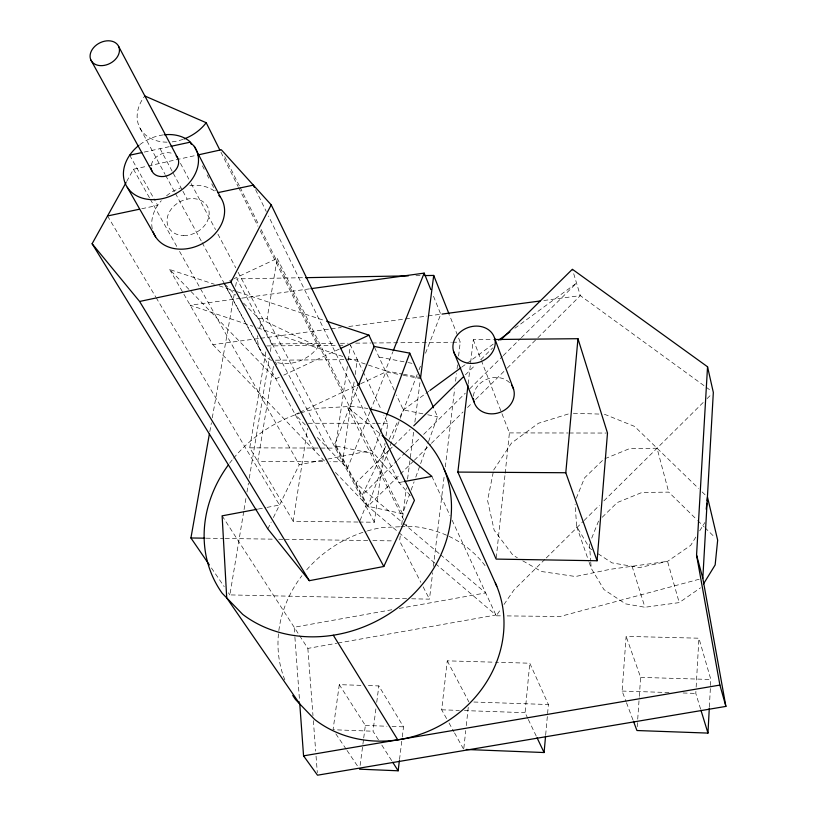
<?xml version="1.0" encoding="UTF-8"?>
<svg xmlns="http://www.w3.org/2000/svg" width="816" height="816" viewBox="0 0 816 816"><rect width="100%" height="100%" fill="white"/><g stroke="black" fill="none" stroke-linecap="round" stroke-linejoin="round"><path stroke-width="0.61" stroke-dasharray="4.08 3.06" d="M709.369 706.911L710.828 679.483L698.914 638.204L626.127 636.368L622.108 691.06L626.035 701.505M700.587 709.033L695.793 693.396L696.079 688.378M696.15 687.123L698.914 638.204M637.204 726.73L637.643 720.406M637.724 719.141L639.224 697.629M639.316 696.364L640.631 677.382L626.127 636.368M545.68 734.849L548.403 704.524L529.778 663.214L495.506 662.225M527.789 718.376L525.076 712.684L529.778 663.214M496.261 557.838L505.033 474.555M505.165 473.29L509.419 432.908L481.522 360.947M463.845 748.129L465.732 730.626M466.273 725.618L468.302 706.86M446.587 718.6L441.691 709.798L447.27 660.848L494.231 662.194M468.149 383.836L473.29 339.721L493.466 339.517M411.672 598.781L429.471 599.158L432.643 572.71M433.388 566.406L444.404 474.443M445.312 466.885L454.665 388.773M455.573 381.215L456.481 373.657M457.082 368.618L457.531 364.844M458.592 356.021L460.244 342.169L449.545 315.241M399.524 759.492L402.135 738.154M402.288 736.899L403.512 726.852L378.848 685.919L366.486 685.532M400.258 535.928L399.616 540.988L420.852 582.379M401.727 524.545L406.429 487.876M407.572 479.023L410.173 458.786M410.326 457.521L413.743 430.97M414.875 422.117L420.24 380.389M378.44 739.775L373.004 731.228L376.084 707.319M376.737 702.28L378.848 685.919M360.131 765.428L362.743 745.436M362.906 744.192L363.559 739.194M363.722 737.939L365.354 725.444L339.283 684.655L361.539 685.369M359.132 522.046L374.35 522.24L384.999 443.323M386.019 435.805L387.712 423.28L383.877 415.232M339.283 684.655L333.061 729.728L373.004 731.228M354.103 382.01L342.567 461.805L329.909 461.744M355.184 374.534L357.347 359.57L274.451 360.193L276.828 364.619M347.341 366.568L335.366 448.127L320.107 448.076M348.259 360.274L350.482 345.168L362.528 370.433M357.867 522.036L293.179 521.251L307.52 428.278M273.421 366.435L257.764 461.387L324.85 461.723M293.179 521.251L249.747 447.841L266.597 347.177M406.582 598.669L229.877 594.905L243.851 510.836M244.066 509.582L245.942 498.29M246.983 492.017L248.441 483.225M249.278 478.207L269.311 357.755M270.351 351.482L271.606 343.954L236.956 278.868L304.235 277.695M374.35 522.24L267.138 318.393L277.236 258.397L234.212 278.582M209.824 431.582L211.385 422.821M212.272 417.812L234.508 292.638M235.62 286.375L236.956 278.868M493.211 472.403L487.56 500.432L494.19 530.278L512.958 555.227L517.334 557.726M335.458 472.433L367.934 506.277L402.594 513.784L409.408 494.843M411.111 490.11L414.089 481.828M415.793 477.095L428.135 442.762M428.563 441.578L437.498 416.711L433.469 407.49M388.477 450.371L367.934 506.277L397.984 531.818M390.221 445.618L399.84 419.444M400.279 418.261L417.2 374.493M402.594 513.784L372.514 453.563L380.052 433.245M380.491 432.041L386.254 416.507M360.101 520.486L366.313 504.594L334.682 444.343L357.959 386.539M419.047 369.77L420.434 366.221M425.513 353.226L440.762 314.242L432.704 294.27M368.444 365.078L385.305 370.739L392.792 351.931M369.903 411.998L347.392 468.557L316.241 436.285M370.372 410.815L385.846 371.933L402.115 375.064M591.733 538.132L598.679 520.72M576.3 498.25L584.572 477.839L603.84 459.143M385.764 446.332L362.151 495.251L396.525 461.234M389.059 439.508L397.841 421.311M400.044 416.762L403.339 409.928L424.861 394.169M267.842 528.911L271.177 522.097M273.401 517.548L299.237 464.753L326.604 459.316M126.674 181.478L133.467 169.249L147.084 166.229M695.844 537.071L690.703 545.363L667.549 561.357L639.611 567.548L612.01 562.877L598.23 553.86M699.689 530.859L704.83 522.566M493.7 469.965L511.52 443.047L538.468 423.249L570.884 413.182M452.125 520.22L496.261 615.794L501.187 608.593M504.002 604.472L513.866 590.07L545.384 558.848M413.498 461.091L367.934 506.277L336.365 446.077L334.682 444.343M414.385 460.204L430.511 444.21M431.419 443.312L463.009 411.988M467.517 407.51L472.025 403.033M475.636 399.452L506.328 369.026M507.226 368.128L537.01 338.589M537.907 337.702L580.329 295.627L572.71 270.422M397.433 460.336L404.665 453.176M405.572 452.278L420.046 437.957M423.657 434.377L465.273 393.2M469.802 388.722L502.36 356.5M503.268 355.603L520.455 338.599M521.363 337.702L576.545 283.101L514.019 328.879M546.281 557.95L583.195 521.373M584.103 520.475L599.413 505.308M603.911 500.851L703.504 402.166M707.074 398.626L711.542 394.199M388.385 450.86L355.766 483.072L402.247 522.362M389.293 449.973L392.914 446.393M393.822 445.495L410.142 429.389M465.416 374.83L475.391 364.987M480.828 359.621L492.609 347.983M602.218 517.262L617.263 502.554L641.998 492.446L668.722 492.119L696.823 519.69M425.881 393.424L428.961 391.17M461.754 367.149L465.854 364.15M466.874 363.406L493.527 343.893M589.132 562.326L591.212 568.283L603.922 589.529L625.515 603.85L644.936 607.257L679.208 602.606L700.526 587.826M229.673 280.704L233.08 279.113M279.235 377.247L275.839 378.838L169.677 269.525L214.353 284.243M283.764 375.125L339.283 349.075M298.646 412.855L295.188 414.477L305.714 425.381M299.798 412.304L356.194 385.846M360.754 383.704L385.846 371.933M605.003 458.674L629.422 448.678L657.043 448.208L668.722 492.119M699.128 579.258L560.133 616.488L505.033 615.886M148.318 165.954L195.34 155.53M144.259 152.072L169.708 146.594M141.78 208.733L157.682 205.367L154.03 198.829M327.848 459.071L371.392 450.422L410.387 495.679M258.315 509.031L265.802 507.623M267.046 507.389L279.521 505.043L156.397 298.095M402.716 481.858L399.075 482.542L268.495 216.026M391.813 609.746L294.178 627.249L294.821 636.052M399.32 608.399L485.693 592.916L441.058 555.176M299.645 635.715L307.856 648.404L336.692 643.283M337.946 643.069L495.904 615.009L435.795 563.938M240.506 298.319L190.189 305.225L252.817 326.257M241.76 298.156L309.692 288.833M169.677 269.525L212.833 344.638L259.427 338.426M260.681 338.263L329.939 329.021M331.204 328.858L341.272 327.512M348.83 326.502L404.236 319.117M405.501 318.944L426.911 316.088M428.165 315.925L440.762 314.242M543.864 300.492L580.329 295.627L705.146 386.468M399.636 526.779L382.255 527.524A116.096 104.264 -31.4 0 0 367.404 530.92M400.88 526.728L410.978 526.289A116.096 104.264 -31.4 0 1 447.851 535.806M415.946 275.737L421.025 275.655M243.586 303.185L258.713 318.495L267.138 318.393M271.606 343.954L335.335 343.342M340.435 343.301L348.085 343.23M355.725 343.159L371.025 343.006M372.3 342.995L451.33 342.251M452.605 342.241L460.244 342.169M266.812 345.933L337.804 345.28M339.068 345.27L342.873 345.239M308.295 423.259L375.105 423.269M376.36 423.269L387.712 423.28M509.419 432.908L568.007 432.99M569.282 433L606.227 433.051M249.747 447.841L318.852 448.066M496.261 615.794L503.778 615.876M206.193 538.193L224.002 538.458M225.277 538.468L273.635 539.172M278.725 539.243L283.815 539.315M285.09 539.335L367.802 540.529M372.892 540.6L393.251 540.896M640.631 677.382L710.828 679.483M573.373 413.263L599.464 414.079M622.108 691.06L669.11 692.549M683.084 692.988L695.793 693.396M473.892 702.025L548.403 704.524M441.691 709.798L459.377 710.41M464.437 710.583L525.076 712.684M365.354 725.444L386.978 726.24M392.068 726.424L403.512 726.852M379.001 357.051L407.062 362.396M408.275 362.62L411.937 363.314M385.305 370.739L402.227 374.003M403.441 374.228L420.362 377.492M403.369 375.309L420.883 378.675M422.861 413.804L403.339 409.928L396.443 394.964M427.737 414.773L437.498 416.711M336.365 446.077L372.514 453.563M219.188 285.835L236.089 291.404M237.303 291.802L325.451 320.841M257.632 327.879L343.148 356.592M347.963 358.204L367.241 364.681M604.432 414.242L634.562 426.401L698.486 488.407M238.109 272.279L263.67 320.566L318.24 346.749A34.517 28.438 -27.2 0 1 276.95 362.488M522.801 560.857L541.406 571.506L575.494 576.514L610.154 569.323L667.549 561.357L679.208 602.606M591.865 549.688L589.744 548.301L576.677 526.585L575.096 504.145M706.166 387.212L711.287 390.935M379.226 433.082L347.055 406.633L403.685 519.67M403.216 523.178L440.079 554.35M398.953 532.634L434.826 563.122M702.097 491.905L707.503 497.148M697.731 520.577L704.065 526.81M704.973 527.697L714.949 537.479M224.91 284.264L235.579 295.076M212.833 344.638L326.635 463.243M211.456 567.997L224.206 586.622M228.46 592.834L229.877 594.905M335.866 733.88L346.351 749.455M347.055 750.485L359.632 769.172M222.125 515.845L298.962 634.654M381.837 745.13L392.027 761.165M107.539 215.965L155.744 296.993M133.467 169.249L149.675 198.125M150.297 199.237L177.092 247.013M179.581 251.45L299.237 464.753M129.683 155.213L153.428 197.737M449.035 722.996L453.92 731.789M454.532 732.89L463.702 749.384M140.128 128.367L165.056 174.308M165.658 175.43L174.787 192.239M175.389 193.361L201.542 241.536M202.144 242.658L260.518 350.227M224.012 283.366L315.18 451.299M160.048 148.675L172.696 172.227M173.298 173.339L182.335 190.169M182.937 191.291L187.15 199.135M258.713 318.495L327.644 448.096M180.469 163.353L188.792 179.071M191.168 183.569L215.526 229.602M217.903 234.1L235.732 267.791M447.27 660.848L468.843 701.852M202.46 165.862L204.214 169.249M207.121 174.889L208.865 178.276M211.783 183.916L215.281 190.689M423.157 586.857L429.471 599.158M220.983 152.286L238.048 186.405M238.609 187.537L257.948 226.205M260.222 230.755L318.24 346.749M405.95 524.198L407.082 526.453M277.236 258.397L343.648 391.731M224.726 156.601L239.506 186.211M240.077 187.354L258.835 224.93M261.11 229.49L371.392 450.422M255.602 189.72L266.251 211.456M528.329 719.508L536.479 736.593M363.069 371.586L381.205 409.622M431.878 476.371L449.993 515.6M374.605 347.494L394.332 390.354M473.29 339.721L481.063 359.774M626.474 702.668L633.012 720.079M576.677 526.585L588.724 561.133M632.084 566.284L644.936 607.257M307.856 648.404L312.977 715.612M313.364 720.681L315.68 751.108M316.057 756.177L317.312 772.66M589.427 543.935L590.672 560.98M590.764 562.193L591.212 568.283M294.913 637.306L299.686 702.698M152.235 228.602A38.066 29.957 -28.1 0 1 161.313 200.726M166.576 195.758A38.066 29.957 -28.1 0 1 180.479 187.976M189.873 185.681A38.066 29.957 -28.1 0 1 214.975 191.413M271.534 360.478A34.517 28.438 -27.2 0 1 257.683 335.611M259.621 327.889A34.517 28.438 -27.2 0 1 263.67 320.566M473.453 396.097A20.788 17.819 -20.7 0 1 488.029 378.797A20.788 17.819 -20.7 0 1 510.071 383.173M284.825 679.881A116.096 104.264 -31.4 0 1 278.674 631.859M278.837 630.595A116.096 104.264 -31.4 0 1 301.92 575.698M306.724 569.803A116.096 104.264 -31.4 0 1 366.17 531.287M449.004 536.336A116.096 104.264 -31.4 0 1 486.662 567.844M229.633 463.192A127.786 110.792 -30.3 0 1 232.784 459.173M233.6 458.194A127.786 110.792 -30.3 0 1 299.645 413.273M300.829 412.886A127.786 110.792 -30.3 0 1 319.974 408.153L351.298 406.388A127.786 110.792 -30.3 0 1 367.822 408.561M183.08 139.322A39.984 30.498 -26.8 0 1 171.911 141.902M167.076 142.168A39.984 30.498 -26.8 0 1 144.085 96.941M151.297 165.026A14.443 11.169 -27.8 0 1 173.716 154.051M139.903 144.595A39.321 30.396 -27.9 0 1 162.945 134.946M183.641 235.549A22.032 17.34 -28.1 0 0 208.172 208.07A22.032 17.34 -28.1 0 0 172.482 207.601A22.032 17.34 -28.1 0 0 183.641 235.549"/><path stroke-width="1.22" d="M633.451 721.242L636.939 730.524L707.962 733.094L709.298 708.155M257.06 509.266L222.125 515.845L226.726 597.924L299.778 703.963L303.562 755.861L317.506 775.2L725.893 706.401L702.821 578.269L713.327 392.425L707.543 366.782L572.363 269.27L500.769 339.935M725.893 706.401L719.896 685.083L696.558 555.104L707.543 366.782M467.996 385.101L457.858 472.087L496.128 559.093L597.077 560.755L607.492 433.051L577.963 338.701L494.731 339.507M466.222 749.486L544.088 752.536L545.567 736.103M597.077 560.755L565.794 472.739L577.963 338.701M706.228 509.245L706.86 503.197M707.115 500.779L707.503 497.148L717.662 540.151L715.153 564.937L703.484 583.95M359.632 769.172L398.147 770.794L399.371 760.747M420.566 377.859L433.714 275.431L424.83 275.584M209.335 564.886L190.924 537.979L209.375 434.081M386.692 415.313L409.734 353.144L374.116 346.433L358.438 385.366M393.261 350.747L424.177 273.125L310.957 288.66M126.062 182.59L92.116 243.739L267.842 528.911L309.346 580.686L383.816 566.488L414.436 500.371L271.218 204.857L221.32 149.767L197.809 154.979M92.116 243.739L139.597 301.471L230.897 282.081L271.218 204.857M413.763 425.819L463.61 376.615M429.981 390.415L460.734 367.904M498.647 340.139L509.929 331.877M340.425 348.544L368.934 335.162L374.228 346.688M357.337 385.315L359.611 384.244M129.683 155.213L141.821 152.592M170.911 146.329L190.23 142.168L191.393 144.422M107.539 215.965L139.342 209.243M217.668 192.688L253.358 185.14L254.48 187.435M403.93 481.634L431.878 476.371L382.153 435.489M303.562 755.861L719.896 685.083M442.017 314.078L540.09 300.992M305.51 277.675L408.326 275.869M457.858 472.087L565.794 472.739M190.924 537.979L204.918 538.183M326.665 321.239L368.934 335.162M144.809 95.982L206.193 122.716L219.841 150.011M153.133 231.856A38.066 29.957 -28.1 0 0 201.685 243.984A38.066 29.957 -28.1 0 0 220.442 197.135L194.32 146.411L188.741 140.617A39.321 30.396 -27.9 0 0 164.149 134.803M218.841 195.463L220.442 197.135M392.71 762.236L398.147 770.794M333.305 635.205L397.78 739.847M139.597 301.471L309.346 580.686M127.276 187.323L155.601 236.885M90.862 59.966L151.888 170.942M230.897 282.081L383.816 566.488M118.636 46.4A15.463 11.475 -27.6 0 1 102.041 65.637A15.463 11.475 -27.6 0 1 93.626 47.624A15.463 11.475 -27.6 0 1 118.636 46.4L177.817 158.243M537.03 737.735L544.088 752.536M444.118 469.139L496.791 586.306M409.734 353.144L433.469 407.49M453.533 351.298L474.035 401.921M424.177 273.125L430.807 289.578M433.714 275.431L449.075 314.068M494.547 338.028A21.563 18.207 -20.9 0 1 468.455 363.202A21.563 18.207 -20.9 0 1 459.194 333.04A21.563 18.207 -20.9 0 1 494.547 338.028L513.58 389.201M700.954 710.236L707.962 733.094M696.558 555.104L702.821 578.269M495.322 582.899A116.096 104.264 -31.4 0 1 455.879 715.336A116.096 104.264 -31.4 0 1 314.639 719.447L295.535 699.536A116.096 104.264 -31.4 0 1 292.76 695.426M194.32 146.411A39.321 30.396 -27.9 0 1 179.836 191.168A39.321 30.396 -27.9 0 1 129.499 190.23A39.321 30.396 -27.9 0 1 138.904 145.37M511.55 385.009A20.788 17.819 -20.7 0 1 499.627 412.498A20.788 17.819 -20.7 0 1 473.423 398.463M370.321 409.091A127.786 110.792 -30.3 0 1 432.919 569.68A127.786 110.792 -30.3 0 1 242.678 614.356L222.176 593.242A127.786 110.792 -30.3 0 1 228.113 465.242M206.193 122.716A39.984 30.498 -26.8 0 1 184.181 138.924M176.154 155.846A14.443 11.169 -27.8 0 1 169.575 174.757A14.443 11.169 -27.8 0 1 151.123 168.096"/></g></svg>
